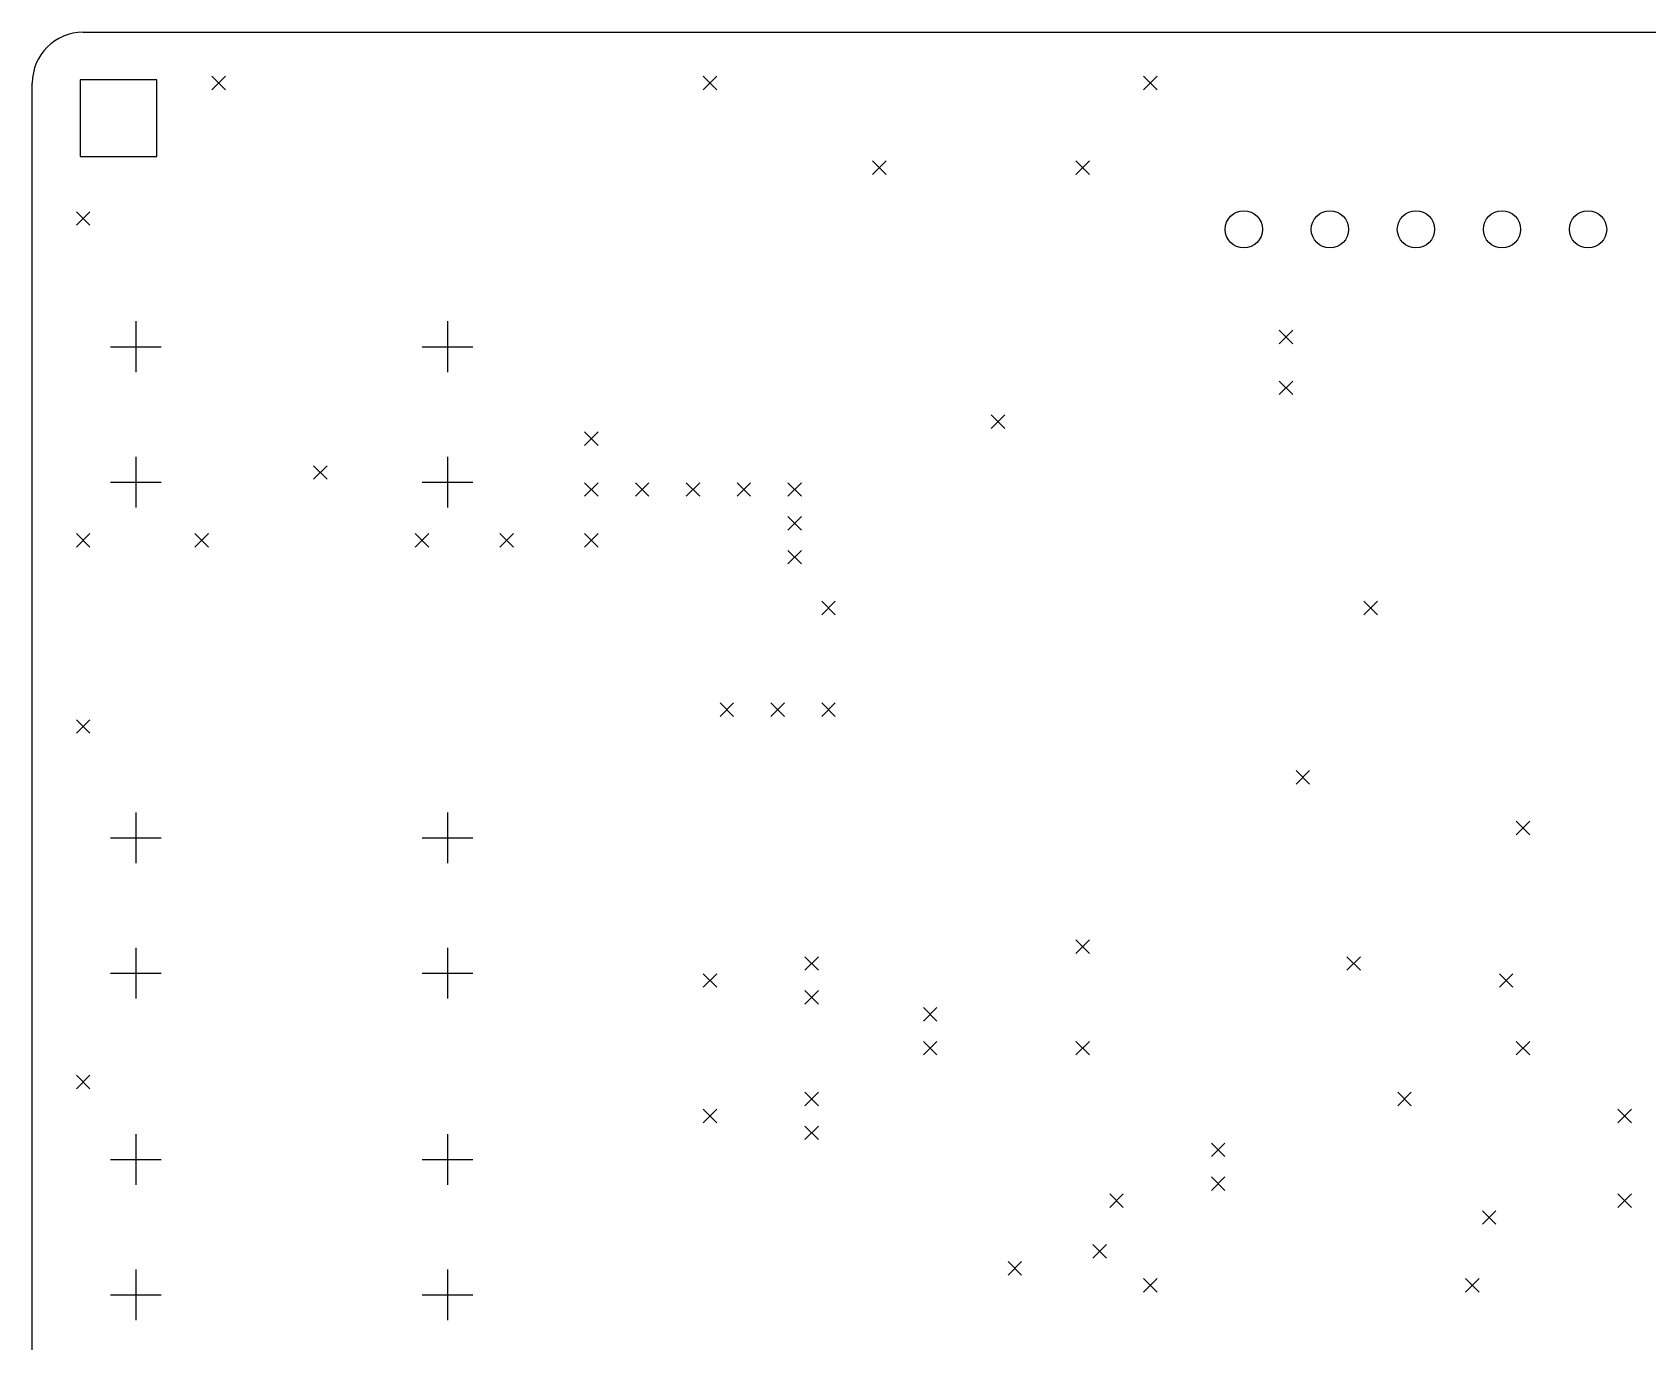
# Model space of a CAD drawing. Extents: x -2 to 100, y -16 to 60.
# Drawn here: x 0 to 47.68, y 21.33 to 60 of the extents above; entities that cross this region are included whole.
import ezdxf

# ---------------------------------------------------------------- set-up
doc = ezdxf.new("R2010")
doc.units = 0
doc.layers.add('BLACK', color=7, linetype='CONTINUOUS')

msp = doc.modelspace()

# ---------------------------------------------------------------- linework, layer by layer
at = {"layer": 'BLACK', "linetype": 'CONTINUOUS'}
for p, q in [((1.5, 60), (98.5, 60)), ((5.3, 58.7), (5.7, 58.3)), ((5.7, 58.7), (5.3, 58.3)), ((19.8, 58.7), (20.2, 58.3)), ((20.2, 58.7), (19.8, 58.3)), ((32.8, 58.7), (33.2, 58.3)), ((33.2, 58.7), (32.8, 58.3)), ((0, 1.5), (0, 58.5)), ((3.671382, 58.591262), (1.408618, 58.591262)), ((1.408618, 58.591262), (1.408618, 56.328498)), ((3.671382, 56.328498), (3.671382, 58.591262)), ((1.408618, 56.328498), (3.671382, 56.328498)), ((24.8, 56.2), (25.2, 55.8)), ((25.2, 56.2), (24.8, 55.8)), ((30.8, 56.2), (31.2, 55.8)), ((31.2, 56.2), (30.8, 55.8)), ((1.3, 54.7), (1.7, 54.3)), ((1.7, 54.7), (1.3, 54.3)), ((3.0537, 51.465201), (3.0537, 49.966601)), ((12.253702, 51.465201), (12.253702, 49.966601)), ((36.8, 51.2), (37.2, 50.8)), ((37.2, 51.2), (36.8, 50.8)), ((2.3044, 50.715901), (3.803, 50.715901)), ((11.504402, 50.715901), (13.003002, 50.715901)), ((36.8, 49.7), (37.2, 49.3)), ((37.2, 49.7), (36.8, 49.3)), ((28.3, 48.7), (28.7, 48.3)), ((28.7, 48.7), (28.3, 48.3)), ((16.3, 48.2), (16.7, 47.8)), ((16.7, 48.2), (16.3, 47.8)), ((3.0537, 47.4652), (3.0537, 45.9666)), ((12.253702, 47.4652), (12.253702, 45.9666)), ((8.3, 47.2), (8.7, 46.8)), ((8.7, 47.2), (8.3, 46.8)), ((2.3044, 46.7159), (3.803, 46.7159)), ((11.504402, 46.7159), (13.003002, 46.7159)), ((16.3, 46.7), (16.7, 46.3)), ((16.7, 46.7), (16.3, 46.3)), ((17.8, 46.7), (18.2, 46.3)), ((18.2, 46.7), (17.8, 46.3)), ((19.3, 46.7), (19.7, 46.3)), ((19.7, 46.7), (19.3, 46.3)), ((20.8, 46.7), (21.2, 46.3)), ((21.2, 46.7), (20.8, 46.3)), ((22.3, 46.7), (22.7, 46.3)), ((22.7, 46.7), (22.3, 46.3)), ((22.3, 45.7), (22.7, 45.3)), ((22.7, 45.7), (22.3, 45.3)), ((1.3, 45.2), (1.7, 44.8)), ((1.7, 45.2), (1.3, 44.8)), ((4.8, 45.2), (5.2, 44.8)), ((5.2, 45.2), (4.8, 44.8)), ((11.3, 45.2), (11.7, 44.8)), ((11.7, 45.2), (11.3, 44.8)), ((13.8, 45.2), (14.2, 44.8)), ((14.2, 45.2), (13.8, 44.8)), ((16.3, 45.2), (16.7, 44.8)), ((16.7, 45.2), (16.3, 44.8)), ((22.3, 44.7), (22.7, 44.3)), ((22.7, 44.7), (22.3, 44.3)), ((23.3, 43.2), (23.7, 42.8)), ((23.7, 43.2), (23.3, 42.8)), ((39.3, 43.2), (39.7, 42.8)), ((39.7, 43.2), (39.3, 42.8)), ((20.3, 40.2), (20.7, 39.8)), ((20.7, 40.2), (20.3, 39.8)), ((21.8, 40.2), (22.2, 39.8)), ((22.2, 40.2), (21.8, 39.8)), ((23.3, 40.2), (23.7, 39.8)), ((23.7, 40.2), (23.3, 39.8)), ((1.3, 39.7), (1.7, 39.3)), ((1.7, 39.7), (1.3, 39.3)), ((37.3, 38.2), (37.7, 37.8)), ((37.7, 38.2), (37.3, 37.8)), ((3.0537, 36.965201), (3.0537, 35.466601)), ((12.253702, 36.965201), (12.253702, 35.466601)), ((43.8, 36.7), (44.2, 36.3)), ((44.2, 36.7), (43.8, 36.3)), ((2.3044, 36.215901), (3.803, 36.215901)), ((11.504402, 36.215901), (13.003002, 36.215901)), ((3.0537, 32.9652), (3.0537, 31.4666)), ((12.253702, 32.9652), (12.253702, 31.4666)), ((30.8, 33.2), (31.2, 32.8)), ((31.2, 33.2), (30.8, 32.8)), ((22.8, 32.7), (23.2, 32.3)), ((23.2, 32.7), (22.8, 32.3)), ((38.8, 32.7), (39.2, 32.3)), ((39.2, 32.7), (38.8, 32.3)), ((2.3044, 32.2159), (3.803, 32.2159)), ((11.504402, 32.2159), (13.003002, 32.2159)), ((19.8, 32.2), (20.2, 31.8)), ((20.2, 32.2), (19.8, 31.8)), ((43.3, 32.2), (43.7, 31.8)), ((43.7, 32.2), (43.3, 31.8)), ((22.8, 31.7), (23.2, 31.3)), ((23.2, 31.7), (22.8, 31.3)), ((26.3, 31.2), (26.7, 30.8)), ((26.7, 31.2), (26.3, 30.8)), ((26.3, 30.2), (26.7, 29.8)), ((26.7, 30.2), (26.3, 29.8)), ((30.8, 30.2), (31.2, 29.8)), ((31.2, 30.2), (30.8, 29.8)), ((43.8, 30.2), (44.2, 29.8)), ((44.2, 30.2), (43.8, 29.8)), ((1.3, 29.2), (1.7, 28.8)), ((1.7, 29.2), (1.3, 28.8)), ((22.8, 28.7), (23.2, 28.3)), ((23.2, 28.7), (22.8, 28.3)), ((40.3, 28.7), (40.7, 28.3)), ((40.7, 28.7), (40.3, 28.3)), ((19.8, 28.2), (20.2, 27.8)), ((20.2, 28.2), (19.8, 27.8)), ((46.8, 28.2), (47.2, 27.8)), ((47.2, 28.2), (46.8, 27.8)), ((22.8, 27.7), (23.2, 27.3)), ((23.2, 27.7), (22.8, 27.3)), ((3.0537, 27.465201), (3.0537, 25.966601)), ((12.253702, 27.465201), (12.253702, 25.966601)), ((34.8, 27.2), (35.2, 26.8)), ((35.2, 27.2), (34.8, 26.8)), ((2.3044, 26.715901), (3.803, 26.715901)), ((11.504402, 26.715901), (13.003002, 26.715901)), ((34.8, 26.2), (35.2, 25.8)), ((35.2, 26.2), (34.8, 25.8)), ((31.8, 25.7), (32.2, 25.3)), ((32.2, 25.7), (31.8, 25.3)), ((46.8, 25.7), (47.2, 25.3)), ((47.2, 25.7), (46.8, 25.3)), ((42.8, 25.2), (43.2, 24.8)), ((43.2, 25.2), (42.8, 24.8)), ((31.3, 24.2), (31.7, 23.8)), ((31.7, 24.2), (31.3, 23.8)), ((3.0537, 23.4652), (3.0537, 21.9666)), ((12.253702, 23.4652), (12.253702, 21.9666)), ((28.8, 23.7), (29.2, 23.3)), ((29.2, 23.7), (28.8, 23.3)), ((32.8, 23.2), (33.2, 22.8)), ((33.2, 23.2), (32.8, 22.8)), ((42.3, 23.2), (42.7, 22.8)), ((42.7, 23.2), (42.3, 22.8)), ((2.3044, 22.7159), (3.803, 22.7159)), ((11.504402, 22.7159), (13.003002, 22.7159))]:
    msp.add_line(p, q, dxfattribs=at)
at = {"layer": 'BLACK'}
for centre in [(35.75812, 54.18074), (38.29812, 54.18074), (40.83812, 54.18074), (43.37812, 54.18074), (45.91812, 54.18074)]:
    msp.add_circle(centre, 0.55, dxfattribs=at)
msp.add_arc((1.5, 58.5), 1.5, 90, 180, dxfattribs=at)

doc.saveas('drawing.dxf')
